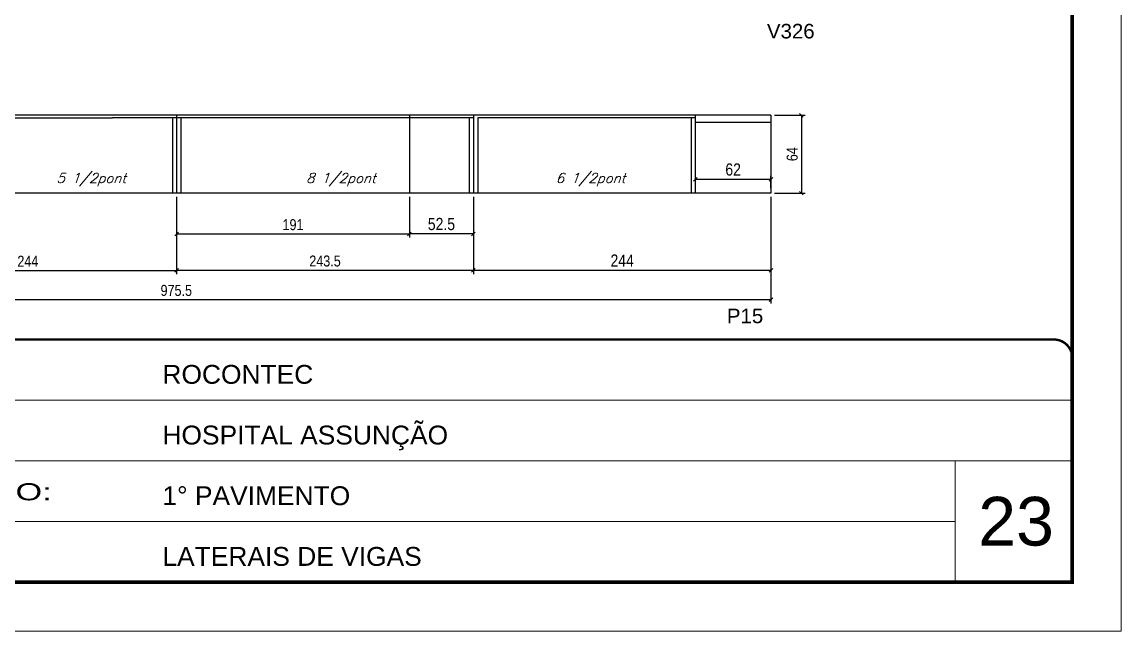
# Model space of a CAD drawing. Extents: x 137137 to 143418, y 10464 to 34486.
# Drawn here: x 140904 to 141806, y 27693 to 28193 of the extents above; entities that cross this region are included whole.
import ezdxf

# ---------------------------------------------------------------- set-up
doc = ezdxf.new("R2010")
doc.units = 0
doc.linetypes.add('CONTINUO', pattern=[0])
doc.linetypes.add('DASHED', pattern=[0.75, 0.5, -0.25])
for name, color, linetype in [('5', 5, 'Continuous'), ('COTA', 241, 'Continuous'), ('Painéis', 200, 'Continuous'), ('SARR_2.2x7', 40, 'Continuous'), ('SARR_3.5x7', 81, 'Continuous'), ('texto', 7, 'Continuous')]:
    doc.layers.add(name, color=color, linetype=linetype)
for name, color, linetype, lineweight in [('CARIMBO', 255, 'Continuous', 9), ('Escoras', 2, 'Continuous', 25), ('Folhas', 255, 'Continuous', 9), ('SARRAFO DE PRESSAO', 251, 'DASHED', 9)]:
    doc.layers.add(name, color=color, linetype=linetype, lineweight=lineweight)
doc.styles.add('ARIAL', font='arial.ttf')
doc.styles.add('COTA TECNICA', font='techl___.ttf', dxfattribs={"height": 10})
doc.styles.add('COTA TECNICA-50', font='techl___.ttf', dxfattribs={"height": 9})
doc.styles.add('Romans', font='romans.shx')
doc.styles.get("Standard").update_dxf_attribs({"font": 'arial.ttf'})
doc.styles.add('Tecnologia', font='')
doc.styles.get('Tecnologia').set_extended_font_data('Forgotten Futurist')
doc.dimstyles.new('COTA PAINEL-50', dxfattribs={"dimtxt": 9, "dimasz": 3, "dimexe": 3, "dimexo": 3, "dimgap": 3, "dimtad": 1, "dimdec": 1, "dimzin": 12, "dimdsep": 46, "dimtxsty": 'COTA TECNICA-50', "dimblk1": 'OBLIQUE', "dimblk2": 'OBLIQUE', "dimsah": 1, "dimcen": 0.9, "dimclrd": 4, "dimclre": 4, "dimclrt": 240, "dimadec": 1, "dimazin": 3, "dimtfac": 1, "dimtdec": 1, "dimtmove": 0, "dimatfit": 3, "dimfxl": 1, "dimtolj": 1, "dimtzin": 12, "dimarcsym": 0})
doc.dimstyles.new('PAINEL', dxfattribs={"dimtxt": 10, "dimasz": 3, "dimexe": 3, "dimexo": 3, "dimgap": 3, "dimtad": 1, "dimdec": 1, "dimzin": 12, "dimdsep": 46, "dimtxsty": 'COTA TECNICA', "dimblk1": 'OBLIQUE', "dimblk2": 'OBLIQUE', "dimsah": 1, "dimcen": 0.9, "dimclrd": 4, "dimclre": 4, "dimclrt": 240, "dimadec": 1, "dimazin": 3, "dimtfac": 1, "dimtdec": 1, "dimtmove": 0, "dimatfit": 3, "dimfxl": 1, "dimtolj": 1, "dimtzin": 12, "dimarcsym": 0})

# ---------------------------------------------------------------- blocks, each defined once
blk = doc.blocks.new('9999999999')
at = {"color": 30, "linetype": 'CONTINUO'}
for p, q in [((98564.56, 34379.64), (99583.98, 34379.64)), ((98564.56, 34329.83), (99487.98, 34329.83)), ((99583.98, 34329.83), (99487.98, 34329.83)), ((99487.98, 34329.83), (99487.98, 34230.21)), ((98564.56, 34280.02), (99487.98, 34280.02))]:
    blk.add_line(p, q, dxfattribs=at)
at = {"color": 30, "linetype": 'CONTINUO', "const_width": 2}
blk.add_lwpolyline([(99583.98, 34230.21), (99583.98, 34414.45, 0.414214), (99568.98, 34429.45), (98228.98, 34429.45, 0.414214), (98213.98, 34414.45), (98213.98, 34245.21, 0.414214), (98228.98, 34230.21), (99583.98, 34230.21)], format="xyb", dxfattribs=at)
at = {"layer": 'Folhas'}
blk.add_lwpolyline([(98138.98, 34190.21), (99623.98, 34190.21), (99623.98, 35240.21), (98138.98, 35240.21)], close=True, dxfattribs=at)
at = {"layer": 'Folhas', "color": 30, "const_width": 3}
blk.add_lwpolyline([(98213.98, 34230.21), (99583.98, 34230.21), (99583.98, 35200.21), (98213.98, 35200.21)], close=True, dxfattribs=at)
at = {"color": 7, "linetype": 'Continuous', "ltscale": 5, "style": 'ARIAL'}
for s, height, p in [('ROCONTEC', 15.483, (98837.68, 34393.13)), ('HOSPITAL ASSUNÇÃO', 15.4829, (98837.68, 34343.32)), ('1° PAVIMENTO', 15.4829, (98837.68, 34293.51)), ('LATERAIS DE VIGAS', 15.4829, (98837.68, 34243.7))]:
    blk.add_text(s, height=height, dxfattribs=at).set_placement(p)
at = {"layer": 'Folhas', "color": 7, "style": 'Tecnologia', "width": 1.5}
blk.add_text('PAVIMENTO:', height=14, dxfattribs=at).set_placement((98573.65, 34297.5))
blk = doc.blocks.new('_Oblique')
at = {"color": 0, "linetype": 'ByBlock', "lineweight": -2}
blk.add_line((-0.5, -0.5), (0.5, 0.5), dxfattribs=at)
blk = doc.blocks.new('*D594')
at = {"layer": 'COTA', "color": 4, "linetype": 'ByBlock', "lineweight": -2, "transparency": 16777216}
for p, q in [((141274.62, 28049.28), (141274.62, 27985.86)), ((141518.62, 28049.28), (141518.62, 27985.86)), ((141518.62, 27988.86), (141274.62, 27988.86))]:
    blk.add_line(p, q, dxfattribs=at)
at = {"layer": 'Defpoints', "color": 0, "linetype": 'ByBlock', "transparency": 16777216}
for p in [(141274.62, 28052.28), (141518.62, 28052.28), (141274.62, 27988.86)]:
    blk.add_point(p, dxfattribs=at)
at = {"layer": 'COTA', "color": 4, "linetype": 'ByBlock', "lineweight": -2, "transparency": 16777216, "xscale": 3, "yscale": 3, "zscale": 3, "rotation": 180}
blk.add_blockref('_Oblique', (141274.62, 27988.86), dxfattribs=at)
at = {"layer": 'COTA', "color": 4, "linetype": 'ByBlock', "lineweight": -2, "transparency": 16777216, "xscale": 3, "yscale": 3, "zscale": 3}
blk.add_blockref('_Oblique', (141518.62, 27988.86), dxfattribs=at)
at = {"layer": 'COTA', "color": 240, "linetype": 'ByBlock', "transparency": 16777216, "insert": (141396.62, 27996.93), "char_height": 10, "attachment_point": 5, "style": 'COTA TECNICA'}
blk.add_mtext('\\A1;244', dxfattribs=at)
blk = doc.blocks.new('*D539')
at = {"layer": 'COTA', "color": 4, "linetype": 'ByBlock', "lineweight": -2, "transparency": 16777216}
for p, q in [((141222.12, 28049.28), (141222.12, 28015.8)), ((141274.62, 28049.28), (141274.62, 28015.8)), ((141274.62, 28018.8), (141222.12, 28018.8))]:
    blk.add_line(p, q, dxfattribs=at)
at = {"layer": 'Defpoints', "color": 0, "linetype": 'ByBlock', "transparency": 16777216}
for p in [(141222.12, 28052.28), (141274.62, 28052.28), (141222.12, 28018.8)]:
    blk.add_point(p, dxfattribs=at)
at = {"layer": 'COTA', "color": 4, "linetype": 'ByBlock', "lineweight": -2, "transparency": 16777216, "xscale": 3, "yscale": 3, "zscale": 3, "rotation": 180}
blk.add_blockref('_Oblique', (141222.12, 28018.8), dxfattribs=at)
at = {"layer": 'COTA', "color": 4, "linetype": 'ByBlock', "lineweight": -2, "transparency": 16777216, "xscale": 3, "yscale": 3, "zscale": 3}
blk.add_blockref('_Oblique', (141274.62, 28018.8), dxfattribs=at)
at = {"layer": 'COTA', "color": 240, "linetype": 'ByBlock', "transparency": 16777216, "insert": (141248.37, 28026.91), "char_height": 10, "attachment_point": 5, "style": 'COTA TECNICA'}
blk.add_mtext('\\A1;52.5', dxfattribs=at)
blk = doc.blocks.new('*D595')
at = {"layer": 'COTA', "color": 4, "linetype": 'ByBlock', "lineweight": -2, "transparency": 16777216}
for p, q in [((141456.62, 28081.28), (141456.62, 28060.55)), ((141518.62, 28063.55), (141456.62, 28063.55)), ((141518.62, 28056.28), (141518.62, 28066.55))]:
    blk.add_line(p, q, dxfattribs=at)
at = {"layer": 'Defpoints', "color": 0, "linetype": 'ByBlock', "transparency": 16777216}
for p in [(141456.62, 28084.28), (141456.62, 28063.55), (141518.62, 28053.28)]:
    blk.add_point(p, dxfattribs=at)
at = {"layer": 'COTA', "color": 4, "linetype": 'ByBlock', "lineweight": -2, "transparency": 16777216, "xscale": 3, "yscale": 3, "zscale": 3, "rotation": 180}
blk.add_blockref('_Oblique', (141456.62, 28063.55), dxfattribs=at)
at = {"layer": 'COTA', "color": 4, "linetype": 'ByBlock', "lineweight": -2, "transparency": 16777216, "xscale": 3, "yscale": 3, "zscale": 3}
blk.add_blockref('_Oblique', (141518.62, 28063.55), dxfattribs=at)
at = {"layer": 'COTA', "color": 240, "linetype": 'ByBlock', "transparency": 16777216, "insert": (141487.62, 28071.65), "char_height": 10, "attachment_point": 5, "style": 'COTA TECNICA'}
blk.add_mtext('\\A1;62', dxfattribs=at)
blk = doc.blocks.new('*D596')
at = {"layer": 'Defpoints', "color": 0, "linetype": 'ByBlock', "transparency": 16777216}
for p in [(140787.12, 28052.28), (141031.12, 28052.28), (141031.12, 27988.86)]:
    blk.add_point(p, dxfattribs=at)
at = {"layer": 'Escoras', "color": 4, "linetype": 'ByBlock', "lineweight": -2, "transparency": 16777216}
for p, q in [((140787.12, 28049.28), (140787.12, 27985.86)), ((141031.12, 28049.28), (141031.12, 27985.86)), ((140787.12, 27988.86), (141031.12, 27988.86))]:
    blk.add_line(p, q, dxfattribs=at)
at = {"layer": 'Escoras', "color": 4, "linetype": 'ByBlock', "lineweight": -2, "transparency": 16777216, "xscale": 3, "yscale": 3, "zscale": 3, "rotation": 180}
blk.add_blockref('_Oblique', (140787.12, 27988.86), dxfattribs=at)
at = {"layer": 'Escoras', "color": 4, "linetype": 'ByBlock', "lineweight": -2, "transparency": 16777216, "xscale": 3, "yscale": 3, "zscale": 3}
blk.add_blockref('_Oblique', (141031.12, 27988.86), dxfattribs=at)
at = {"layer": 'Escoras', "color": 240, "linetype": 'ByBlock', "transparency": 16777216, "insert": (140909.12, 27996.42), "char_height": 9, "attachment_point": 5, "style": 'COTA TECNICA-50'}
blk.add_mtext('\\A1;244', dxfattribs=at)
blk = doc.blocks.new('*D597')
at = {"layer": 'Defpoints', "color": 0, "linetype": 'ByBlock', "transparency": 16777216}
for p in [(141031.12, 28052.28), (141222.12, 28052.28), (141222.12, 28018.8)]:
    blk.add_point(p, dxfattribs=at)
at = {"layer": 'Escoras', "color": 4, "linetype": 'ByBlock', "lineweight": -2, "transparency": 16777216}
for p, q in [((141031.12, 28049.28), (141031.12, 28015.8)), ((141222.12, 28049.28), (141222.12, 28015.8)), ((141031.12, 28018.8), (141222.12, 28018.8))]:
    blk.add_line(p, q, dxfattribs=at)
at = {"layer": 'Escoras', "color": 4, "linetype": 'ByBlock', "lineweight": -2, "transparency": 16777216, "xscale": 3, "yscale": 3, "zscale": 3, "rotation": 180}
blk.add_blockref('_Oblique', (141031.12, 28018.8), dxfattribs=at)
at = {"layer": 'Escoras', "color": 4, "linetype": 'ByBlock', "lineweight": -2, "transparency": 16777216, "xscale": 3, "yscale": 3, "zscale": 3}
blk.add_blockref('_Oblique', (141222.12, 28018.8), dxfattribs=at)
at = {"layer": 'Escoras', "color": 240, "linetype": 'ByBlock', "transparency": 16777216, "insert": (141126.62, 28026.38), "char_height": 9, "attachment_point": 5, "style": 'COTA TECNICA-50'}
blk.add_mtext('\\A1;191', dxfattribs=at)
blk = doc.blocks.new('*D542')
at = {"layer": 'Defpoints', "color": 0, "linetype": 'ByBlock', "transparency": 16777216}
for p in [(141031.12, 28052.28), (141274.62, 28052.28), (141031.12, 27988.86)]:
    blk.add_point(p, dxfattribs=at)
at = {"layer": 'Escoras', "color": 4, "linetype": 'ByBlock', "lineweight": -2, "transparency": 16777216}
for p, q in [((141031.12, 28049.28), (141031.12, 27985.86)), ((141274.62, 28049.28), (141274.62, 27985.86)), ((141274.62, 27988.86), (141031.12, 27988.86))]:
    blk.add_line(p, q, dxfattribs=at)
at = {"layer": 'Escoras', "color": 4, "linetype": 'ByBlock', "lineweight": -2, "transparency": 16777216, "xscale": 3, "yscale": 3, "zscale": 3, "rotation": 180}
blk.add_blockref('_Oblique', (141031.12, 27988.86), dxfattribs=at)
at = {"layer": 'Escoras', "color": 4, "linetype": 'ByBlock', "lineweight": -2, "transparency": 16777216, "xscale": 3, "yscale": 3, "zscale": 3}
blk.add_blockref('_Oblique', (141274.62, 27988.86), dxfattribs=at)
at = {"layer": 'Escoras', "color": 240, "linetype": 'ByBlock', "transparency": 16777216, "insert": (141152.87, 27996.55), "char_height": 9, "attachment_point": 5, "style": 'COTA TECNICA-50'}
blk.add_mtext('\\A1;243.5', dxfattribs=at)
blk = doc.blocks.new('*D599')
at = {"layer": 'Defpoints', "color": 0, "linetype": 'ByBlock', "transparency": 16777216}
for p in [(140543.12, 28052.28), (141518.62, 28052.28), (140543.12, 27964.78)]:
    blk.add_point(p, dxfattribs=at)
at = {"layer": 'Escoras', "color": 4, "linetype": 'ByBlock', "lineweight": -2, "transparency": 16777216}
for p, q in [((140543.12, 28049.28), (140543.12, 27961.78)), ((141518.62, 28049.28), (141518.62, 27961.78)), ((141518.62, 27964.78), (140543.12, 27964.78))]:
    blk.add_line(p, q, dxfattribs=at)
at = {"layer": 'Escoras', "color": 4, "linetype": 'ByBlock', "lineweight": -2, "transparency": 16777216, "xscale": 3, "yscale": 3, "zscale": 3, "rotation": 180}
blk.add_blockref('_Oblique', (140543.12, 27964.78), dxfattribs=at)
at = {"layer": 'Escoras', "color": 4, "linetype": 'ByBlock', "lineweight": -2, "transparency": 16777216, "xscale": 3, "yscale": 3, "zscale": 3}
blk.add_blockref('_Oblique', (141518.62, 27964.78), dxfattribs=at)
at = {"layer": 'Escoras', "color": 240, "linetype": 'ByBlock', "transparency": 16777216, "insert": (141030.87, 27972.41), "char_height": 9, "attachment_point": 5, "style": 'COTA TECNICA-50'}
blk.add_mtext('\\A1;975.5', dxfattribs=at)
blk = doc.blocks.new('*D600')
at = {"layer": 'Defpoints', "color": 0, "linetype": 'ByBlock', "transparency": 16777216}
for p in [(141518.62, 28116.28), (141518.62, 28052.28), (141543.7, 28052.28)]:
    blk.add_point(p, dxfattribs=at)
at = {"layer": 'Escoras', "color": 4, "linetype": 'ByBlock', "lineweight": -2, "transparency": 16777216}
for p, q in [((141521.62, 28116.28), (141546.7, 28116.28)), ((141543.7, 28116.28), (141543.7, 28052.28)), ((141521.62, 28052.28), (141546.7, 28052.28))]:
    blk.add_line(p, q, dxfattribs=at)
at = {"layer": 'Escoras', "color": 4, "linetype": 'ByBlock', "lineweight": -2, "transparency": 16777216, "xscale": 3, "yscale": 3, "zscale": 3}
for p, rotation in [((141543.7, 28116.28), 90), ((141543.7, 28052.28), 270)]:
    blk.add_blockref('_Oblique', p, dxfattribs=dict(at, rotation=rotation))
at = {"layer": 'Escoras', "color": 240, "linetype": 'ByBlock', "transparency": 16777216, "insert": (141536.11, 28084.28), "char_height": 9, "attachment_point": 5, "rotation": 90, "style": 'COTA TECNICA-50'}
blk.add_mtext('\\A1;64', dxfattribs=at)

msp = doc.modelspace()

# ---------------------------------------------------------------- linework, layer by layer
at = {"layer": 'COTA', "linetype": 'ByBlock'}
msp.add_line((141518.62, 28116.28), (141518.62, 28116.28), dxfattribs=at)
at = {"layer": 'Painéis', "linetype": 'ByBlock'}
for p, q in [((140978.62, 28116.28), (140670.62, 28116.28)), ((141031.12, 28116.28), (140978.62, 28116.28)), ((140978.62, 28116.28), (140978.62, 28116.28)), ((141031.12, 28116.28), (141031.12, 28052.28)), ((141352.62, 28116.28), (141031.12, 28116.28)), ((141031.12, 28116.28), (141031.12, 28052.28)), ((141222.12, 28116.28), (141222.12, 28052.28)), ((141274.62, 28116.28), (141274.62, 28052.28)), ((141518.62, 28116.28), (141352.62, 28116.28)), ((141352.62, 28116.28), (141352.62, 28116.28)), ((141471.62, 28116.28), (141470.62, 28116.28)), ((141518.62, 28116.28), (141518.62, 28052.28)), ((141031.12, 28052.28), (140670.62, 28052.28)), ((141352.62, 28052.28), (141031.12, 28052.28)), ((141470.62, 28052.28), (141352.62, 28052.28)), ((141518.62, 28052.28), (141470.62, 28052.28))]:
    msp.add_line(p, q, dxfattribs=at)
at = {"layer": 'SARR_2.2x7', "linetype": 'Continuous'}
for p, q in [((140894.62, 28114.08), (140978.62, 28114.08)), ((141031.12, 28114.08), (140978.62, 28114.08)), ((141274.62, 28114.08), (141031.12, 28114.08)), ((141456.62, 28114.08), (141278.12, 28114.08)), ((141518.62, 28110.28), (141456.62, 28110.28))]:
    msp.add_line(p, q, dxfattribs=at)
at = {"layer": 'SARR_3.5x7'}
for p, q in [((141027.67, 28114.08), (141027.67, 28052.28)), ((141034.62, 28114.08), (141034.62, 28052.28)), ((141271.12, 28114.08), (141271.12, 28052.28)), ((141278.12, 28114.08), (141278.12, 28052.28)), ((141453.08, 28114.09), (141453.08, 28052.29)), ((141456.62, 28116.28), (141456.62, 28052.28))]:
    msp.add_line(p, q, dxfattribs=at)

# ---------------------------------------------------------------- block references
at = {"layer": 'SARRAFO DE PRESSAO', "color": 6, "linetype": 'ByBlock'}
msp.add_blockref('9999999999', (42181.81, -6497.3), dxfattribs=at)

# ---------------------------------------------------------------- texts
at = {"layer": '5', "linetype": 'Continuous'}
for s, p in [('V326', (141515.33, 28179.25)), ('P15', (141482.5, 27945.55))]:
    msp.add_text(s, height=12, rotation=0.00004, dxfattribs=at).set_placement(p)
at = {"layer": 'CARIMBO', "style": 'ARIAL'}
msp.add_text('23', height=40, dxfattribs=at).set_placement((141688.65, 27763.04))
at = {"layer": 'texto', "color": 2, "char_height": 8, "attachment_point": 5, "style": 'Romans'}
for s, insert in [('{\\Q19;\\C256;5 1/2pont}', (140961.16, 28063.42)), ('{\\Q19;\\C256;8 1/2pont}', (141165.93, 28063.42)), ('{\\Q19;\\C256;6 1/2pont}', (141370.7, 28063.42))]:
    msp.add_mtext(s, dxfattribs=dict(at, insert=insert))

# ---------------------------------------------------------------- dimensions: what is measured, and where the dimension line sits
at = {"layer": 'COTA', "linetype": 'ByBlock'}
for base, p1, p2, picture, middle in [((141456.62, 28063.55), (141518.62, 28053.28), (141456.62, 28084.28), '*D595', (141487.62, 28071.65)), ((141222.12, 28018.8), (141274.62, 28052.28), (141222.12, 28052.28), '*D539', (141248.37, 28026.91)), ((141274.62, 27988.86), (141518.62, 28052.28), (141274.62, 28052.28), '*D594', (141396.62, 27996.93))]:
    dim = msp.add_linear_dim(base=base, p1=p1, p2=p2, angle=180, dimstyle='PAINEL', override={"dimtmove": 1}, dxfattribs=at)
    dim.commit()
    dim.dimension.update_dxf_attribs({"geometry": picture, "text_midpoint": middle})
at = {"layer": 'Escoras', "linetype": 'ByBlock'}
for base, p1, p2, angle, picture, middle in [((141543.7, 28052.28), (141518.62, 28116.28), (141518.62, 28052.28), 90, '*D600', (141536.11, 28084.28)), ((140543.12, 27964.78), (141518.62, 28052.28), (140543.12, 28052.28), 180, '*D599', (141030.87, 27972.41)), ((141031.12, 27988.86), (141274.62, 28052.28), (141031.12, 28052.28), 180, '*D542', (141152.87, 27996.55))]:
    dim = msp.add_linear_dim(base=base, p1=p1, p2=p2, angle=angle, dimstyle='COTA PAINEL-50', override={"dimarcsym": 1}, dxfattribs=at)
    dim.commit()
    dim.dimension.update_dxf_attribs({"geometry": picture, "text_midpoint": middle})
for base, p1, p2, picture, middle in [((141031.12, 27988.86), (140787.12, 28052.28), (141031.12, 28052.28), '*D596', (140909.12, 27996.42)), ((141222.12, 28018.8), (141031.12, 28052.28), (141222.12, 28052.28), '*D597', (141126.62, 28026.38))]:
    dim = msp.add_linear_dim(base=base, p1=p1, p2=p2, dimstyle='COTA PAINEL-50', override={"dimarcsym": 1}, dxfattribs=at)
    dim.commit()
    dim.dimension.update_dxf_attribs({"geometry": picture, "text_midpoint": middle})

doc.saveas('drawing.dxf')
